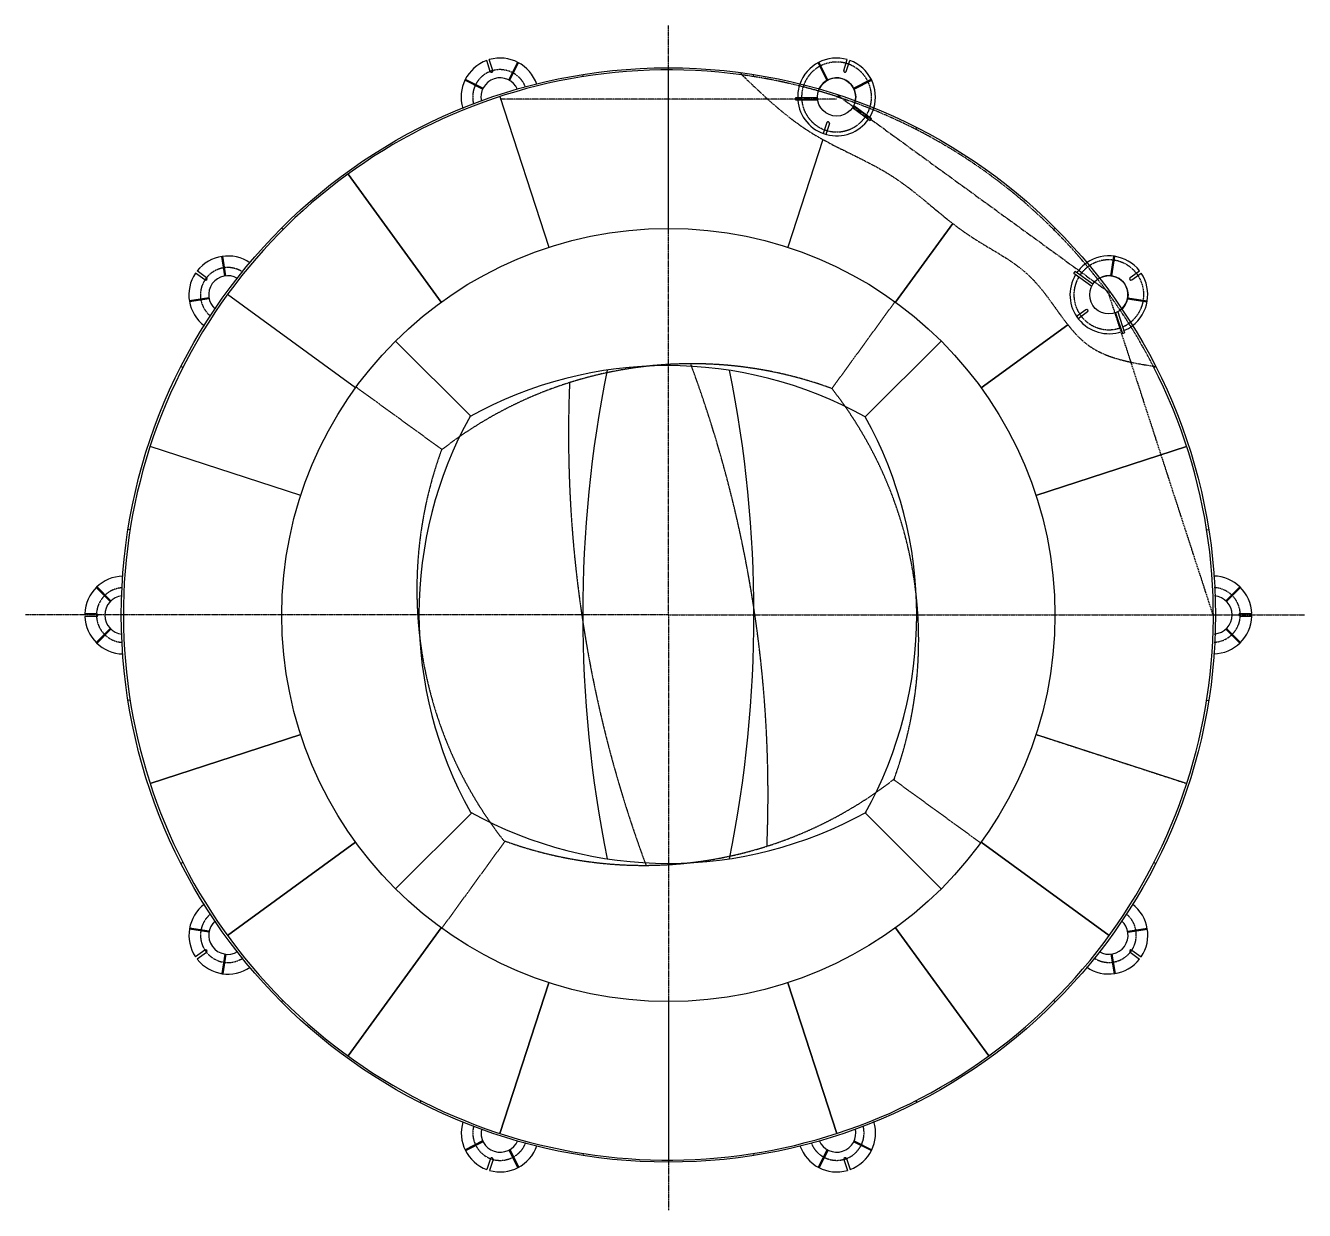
# Model space of a CAD drawing. Extents: x -26172 to 54233, y -464 to 48004.
# Drawn here: x -26172 to -5132, y -464 to 19024 of the extents above; entities that cross this region are included whole.
import ezdxf

# ---------------------------------------------------------------- set-up
doc = ezdxf.new("R2010")
doc.units = 0
doc.linetypes.add('CENTER2', pattern=[28.575, 19.05, -3.175, 3.175, -3.175])
doc.linetypes.add('DASHED2', pattern=[9.525, 6.35, -3.175])
for name, color, linetype in [('图层1', 7, 'CONTINUOUS'), ('图层3', 2, 'CENTER2'), ('图层4', 30, 'DASHED2')]:
    doc.layers.add(name, color=color, linetype=linetype)

msp = doc.modelspace()

# ---------------------------------------------------------------- linework, layer by layer
at = {"layer": '图层1'}
for p, q in [((-18526.647, 18269.547), (-18585.412, 18450.407)), ((-18483.85, 18283.453), (-18542.615, 18464.312)), ((-18223.358, 18129.727), (-18075.811, 18419.304)), ((-18209.102, 18122.463), (-18061.555, 18412.04)), ((-12986.786, 18123.143), (-13134.332, 18412.72)), ((-12972.529, 18130.407), (-13120.076, 18419.984)), ((-12712.038, 18284.133), (-12653.273, 18464.993)), ((-12669.24, 18270.227), (-12610.475, 18451.087)), ((-18654.296, 17977.81), (-18943.873, 18125.357)), ((-18647.032, 17992.067), (-18936.609, 18139.613)), ((-16999.449, 18184.444), (-17004.807, 18218.27)), ((-15596.896, 15688.567), (-15596.896, 18294.828)), ((-14194.344, 18184.444), (-14188.986, 18218.27)), ((-12548.855, 17992.747), (-12259.278, 18140.294)), ((-12541.592, 17978.491), (-12252.014, 18126.038)), ((-18367.466, 17856.012), (-17562.087, 15377.311)), ((-13144.209, 17835.701), (-13504.376, 17835.657)), ((-13139.853, 17795.702), (-13502.352, 17795.657)), ((-12627.479, 17784.092), (-12830.57, 17850.08)), ((-12566.684, 17676.129), (-12275.277, 17464.465)), ((-12546.697, 17711.05), (-12253.403, 17498.014)), ((-12989.805, 17429.253), (-13048.57, 17248.393)), ((-12947.007, 17415.347), (-13005.772, 17234.487)), ((-11526.53, 17317.619), (-11510.982, 17348.134)), ((-13055.716, 17150.023), (-13631.705, 15377.311)), ((-19334.912, 14474.012), (-20866.833, 16582.521)), ((-20866.833, 16582.521), (-19334.912, 14474.012)), ((-21936.641, 15668.819), (-21960.857, 15693.036)), ((-11858.881, 14474.012), (-10918.613, 15768.179)), ((-10918.613, 15768.179), (-11858.881, 14474.012)), ((-9257.152, 15668.819), (-9232.935, 15693.036)), ((-22894.641, 14905.156), (-22945.483, 15226.155)), ((-22878.838, 14907.659), (-22929.68, 15228.658)), ((-8316.249, 14909.441), (-8265.408, 15230.44)), ((-8316.249, 14909.441), (-8265.408, 15230.44)), ((-8300.446, 14906.938), (-8249.605, 15227.937)), ((-8300.446, 14906.938), (-8249.605, 15227.937)), ((-23222.192, 14840.004), (-23376.041, 14951.782)), ((-23195.742, 14876.41), (-23349.59, 14988.187)), ((-8925.843, 14947.542), (-8903.968, 14981.092)), ((-8632.548, 14734.506), (-8925.843, 14947.542)), ((-8612.562, 14769.427), (-8903.968, 14981.092)), ((-7999.346, 14878.192), (-7845.497, 14989.969)), ((-7999.346, 14878.192), (-7845.497, 14989.969)), ((-7972.895, 14841.786), (-7819.047, 14953.563)), ((-7972.895, 14841.786), (-7819.047, 14953.563)), ((-23156.486, 14544.758), (-23477.485, 14493.916)), ((-23153.984, 14528.955), (-23474.982, 14478.113)), ((-20741.833, 13067.091), (-22850.342, 14599.012)), ((-8041.104, 14530.736), (-7720.105, 14479.895)), ((-8041.104, 14530.736), (-7720.105, 14479.895)), ((-8038.601, 14546.539), (-7717.602, 14495.698)), ((-8038.601, 14546.539), (-7717.602, 14495.698)), ((-8726.55, 14349.847), (-8880.399, 14238.069)), ((-8700.1, 14313.441), (-8853.948, 14201.663)), ((-8202.432, 14317.373), (-8090.371, 13972.63)), ((-10451.96, 13067.091), (-9025.158, 14103.723)), ((-9025.158, 14103.723), (-10451.96, 13067.091)), ((-8239.127, 14300.869), (-8127.788, 13958.345)), ((-18849.368, 12598.582), (-20085.211, 13834.424)), ((-12356.574, 12586.433), (-11108.582, 13834.424)), ((-23585.44, 13399.442), (-23615.955, 13414.99)), ((-7608.353, 13399.442), (-7577.838, 13414.99)), ((-21645.132, 11294.266), (-24123.834, 12099.645)), ((-9548.661, 11294.266), (-7069.959, 12099.645)), ((-7069.959, 12099.645), (-9548.661, 11294.266)), ((-24452.265, 10731.628), (-24486.091, 10736.985)), ((-6741.527, 10731.628), (-6707.701, 10736.985)), ((-24778.434, 9550.713), (-25008.244, 9780.522)), ((-24767.121, 9562.026), (-24996.93, 9791.836)), ((-6426.672, 9564.229), (-6196.862, 9794.039)), ((-6415.358, 9552.915), (-6185.549, 9782.725)), ((-25005.133, 9350.474), (-25195.3, 9350.474)), ((-25005.133, 9305.474), (-25195.3, 9305.474)), ((-6188.66, 9352.676), (-5998.493, 9352.676)), ((-6188.66, 9307.676), (-5998.493, 9307.676)), ((-24778.434, 9105.235), (-25008.244, 8875.426)), ((-24767.121, 9093.922), (-24996.93, 8864.112)), ((-6426.672, 9096.124), (-6196.862, 8866.314)), ((-6415.358, 9107.438), (-6185.549, 8877.628)), ((-24452.265, 7926.523), (-24486.091, 7921.165)), ((-6741.527, 7926.523), (-6707.701, 7921.165)), ((-21645.132, 7363.884), (-24123.834, 6558.505)), ((-24123.834, 6558.505), (-21645.132, 7363.884)), ((-7069.959, 6558.505), (-9548.661, 7363.884)), ((-18832.334, 6076.603), (-20085.211, 4823.726)), ((-12361.459, 6076.603), (-11108.582, 4823.726)), ((-20741.833, 5591.06), (-22850.342, 4059.138)), ((-22850.342, 4059.138), (-20741.833, 5591.06)), ((-10451.96, 5591.06), (-8343.45, 4059.138)), ((-8343.45, 4059.138), (-10451.96, 5591.06)), ((-23585.44, 5258.709), (-23615.955, 5243.161)), ((-7608.353, 5258.709), (-7577.838, 5243.161)), ((-23155.192, 4111.611), (-23476.191, 4162.452)), ((-23152.689, 4127.414), (-23473.688, 4178.255)), ((-19334.912, 4184.139), (-20866.833, 2075.629)), ((-20866.833, 2075.629), (-19334.912, 4184.139)), ((-11858.881, 4184.139), (-10326.959, 2075.629)), ((-10326.959, 2075.629), (-11858.881, 4184.139)), ((-8039.809, 4129.196), (-7718.811, 4180.037)), ((-8037.306, 4113.393), (-7716.308, 4164.234)), ((-23220.898, 3816.365), (-23374.746, 3704.587)), ((-7971.601, 3818.146), (-7817.752, 3706.369)), ((-23194.447, 3779.959), (-23348.296, 3668.181)), ((-22893.347, 3751.212), (-22944.188, 3430.214)), ((-22877.544, 3748.709), (-22928.385, 3427.711)), ((-8314.954, 3750.491), (-8264.113, 3429.493)), ((-8299.151, 3752.994), (-8248.31, 3431.995)), ((-7998.051, 3781.741), (-7844.203, 3669.963)), ((-17562.087, 3280.839), (-18367.466, 802.138)), ((-18367.466, 802.138), (-17562.087, 3280.839)), ((-13631.705, 3280.839), (-12826.327, 802.138)), ((-12826.327, 802.138), (-13631.705, 3280.839)), ((-21936.641, 2989.331), (-21960.857, 2965.114)), ((-15596.896, 2969.584), (-15596.896, 363.323)), ((-9257.152, 2989.331), (-9232.935, 2965.114)), ((-19667.263, 1340.531), (-19682.811, 1310.017)), ((-11526.53, 1340.531), (-11510.982, 1310.017)), ((-18652.201, 679.66), (-18941.778, 532.113)), ((-18644.937, 665.403), (-18934.514, 517.856)), ((-12546.761, 666.084), (-12257.184, 518.537)), ((-12539.497, 680.34), (-12249.92, 532.793)), ((-18221.263, 527.743), (-18073.716, 238.166)), ((-18207.007, 535.007), (-18059.46, 245.43)), ((-16999.449, 473.706), (-17004.807, 439.88)), ((-14194.344, 473.706), (-14188.986, 439.88)), ((-12984.691, 535.688), (-13132.238, 246.111)), ((-12970.435, 528.424), (-13117.982, 238.847)), ((-18524.553, 387.923), (-18583.318, 207.063)), ((-18481.755, 374.017), (-18540.52, 193.158)), ((-12709.943, 374.698), (-12651.178, 193.838)), ((-12667.145, 388.604), (-12608.38, 207.744))]:
    msp.add_line(p, q, dxfattribs=at)
for centre, radius in [((-15596.896, 9329.075), 9000), ((-12829.522, 17849.74), 315), ((-15596.896, 9329.075), 6359.492), ((-8349.723, 14595.816), 315)]:
    msp.add_circle(centre, radius, dxfattribs=at)
for centre, radius, start, end in [((-18366.365, 17849.06), 640, 110.0147199, 196.9730391), ((-18366.365, 17849.06), 640, 19.0269609, 105.9852801), ((-12829.522, 17849.74), 640, 74.0147199, 160.9730391), ((-12829.522, 17849.74), 640, 343.0269609, 69.9852801), ((-15596.896, 9329.075), 8965.752, 82.2378532, 27.1601803), ((-18366.365, 17849.06), 315, 23.2420655, 192.7579345), ((-18505.423, 18277.035), 22.507, 199.432992, 16.567008), ((-12829.522, 17849.74), 315, 347.2420655, 156.7579345), ((-12690.465, 18277.716), 22.507, 163.432992, 340.567008), ((-12829.522, 17849.74), 640, 160.3564218, 181.260488), ((-12829.522, 17849.74), 675, 181.195485, 184.5956086), ((-12829.522, 17849.74), 640, 184.8471288, 325.260488), ((-12829.522, 17849.74), 640, 328.8471288, 343.657664), ((-12829.522, 17849.74), 675, 325.195485, 328.5956086), ((-12968.58, 17421.765), 22.507, 343.432992, 160.567008), ((-22845.365, 14594.035), 640, 55.0269609, 141.9852801), ((-8349.723, 14595.816), 640, 38.0147199, 124.9730391), ((-8349.723, 14595.816), 640, 38.0147199, 124.9730391), ((-22845.365, 14594.035), 640, 146.0147199, 232.9730391), ((-8349.723, 14595.816), 640, 124.3564218, 145.260488), ((-8349.723, 14595.816), 640, 307.0269609, 33.9852801), ((-8349.723, 14595.816), 640, 307.0269609, 33.9852801), ((-23209.422, 14858.538), 22.507, 235.432992, 52.567008), ((-22845.365, 14594.035), 315, 59.2420655, 228.7579345), ((-8349.723, 14595.816), 640, 148.8471288, 289.260488), ((-8349.723, 14595.816), 315, 311.2420655, 120.7579345), ((-8349.723, 14595.816), 315, 311.2420655, 120.7579345), ((-7985.665, 14860.32), 22.507, 127.432992, 304.567008), ((-7985.665, 14860.32), 22.507, 127.432992, 304.567008), ((-8713.78, 14331.313), 22.507, 307.432992, 124.567008), ((-8349.723, 14595.816), 675, 289.195485, 292.5956086), ((-8349.723, 14595.816), 640, 292.8471288, 307.657664), ((-15613.931, 6735.292), 6696.732, 60.8951074, 119.1048926), ((3357.67, 9338.877), 20362.479, 168.6150962, 191.3849038), ((-34551.463, 9338.877), 20362.479, 348.6150962, 11.3849038), ((-13003.114, 9346.11), 6696.732, 150.8951074, 209.1048926), ((-18207.714, 9329.075), 6696.732, 330.8951074, 29.1048926), ((-24555.696, 9327.974), 640, 91.0269609, 177.9852801), ((-6638.097, 9330.176), 640, 2.0147199, 88.9730391), ((-24555.696, 9327.974), 315, 95.2420655, 264.7579345), ((-6638.097, 9330.176), 315, 275.2420655, 84.7579345), ((-24555.696, 9327.974), 640, 182.0147199, 268.9730391), ((-25005.696, 9327.974), 22.507, 271.432992, 88.567008), ((-6638.097, 9330.176), 640, 271.0269609, 357.9852801), ((-6188.097, 9330.176), 22.507, 91.432992, 268.567008), ((-15596.896, 11939.893), 6696.732, 240.8951074, 299.1048926), ((-22844.07, 4062.334), 640, 127.0269609, 213.9852801), ((-8348.428, 4064.116), 640, 326.0147199, 52.9730391), ((-22844.07, 4062.334), 315, 131.2420655, 300.7579345), ((-8348.428, 4064.116), 315, 239.2420655, 48.7579345), ((-23208.128, 3797.831), 22.507, 307.432992, 124.567008), ((-7984.37, 3799.613), 22.507, 55.432992, 232.567008), ((-22844.07, 4062.334), 640, 218.0147199, 304.9730391), ((-8348.428, 4064.116), 640, 235.0269609, 321.9852801), ((-18364.27, 808.41), 640, 163.0269609, 249.9852801), ((-18364.27, 808.41), 315, 167.2420655, 336.7579345), ((-12827.428, 809.091), 315, 203.2420655, 12.7579345), ((-12827.428, 809.091), 640, 290.0147199, 16.9730391), ((-18364.27, 808.41), 640, 254.0147199, 340.9730391), ((-12827.428, 809.091), 640, 199.0269609, 285.9852801), ((-18503.328, 380.435), 22.507, 343.432992, 160.567008), ((-12688.37, 381.116), 22.507, 19.432992, 196.567008)]:
    msp.add_arc(centre, radius, start, end, dxfattribs=at)
at = {"layer": '图层3'}
for p, q in [((-15596.896, 9329.075), (-15596.896, 19023.744)), ((-12829.518, 17815.74), (-18366.361, 17815.06)), ((-12809.541, 17877.249), (-8329.741, 14623.325)), ((-8349.723, 14595.816), (-6638.097, 9330.176)), ((-8349.723, 14595.816), (-6638.097, 9330.176)), ((-15596.896, 9329.075), (-26172.255, 9329.075)), ((-15596.896, 9329.075), (-5132.339, 9329.075)), ((-15596.896, 9329.075), (-15596.896, -464.356)), ((-15596.896, 9329.075), (-15596.896, 9329.075)), ((-15596.896, 9329.075), (-15596.896, 9329.075)), ((-15596.896, 9329.075), (-15596.896, 9329.075)), ((-9548.661, 7363.884), (-7069.959, 6558.505))]:
    msp.add_line(p, q, dxfattribs=at)
for centre, radius, start, end in [((-12829.522, 17849.74), 575, 329.395805, 181.4022084), ((-18366.365, 17849.06), 450, 20.932297, 195.067703), ((-15596.896, 9329.075), 8965.752, 27.1601803, 82.2378532), ((-12829.522, 17849.74), 575, 185.395805, 325.4022084), ((-8349.723, 14595.816), 575, 293.395805, 145.4022084), ((-22845.365, 14594.035), 450, 56.932297, 231.067703), ((-8349.723, 14595.816), 575, 149.395805, 289.4022084), ((-24555.696, 9327.974), 450, 92.932297, 267.067703), ((-6638.097, 9330.176), 450, 272.932297, 87.067703), ((-22844.07, 4062.334), 450, 128.932297, 303.067703), ((-8348.428, 4064.116), 450, 236.932297, 51.067703), ((-18364.27, 808.41), 450, 164.932297, 339.067703), ((-12827.428, 809.091), 450, 200.932297, 15.067703)]:
    msp.add_arc(centre, radius, start, end, dxfattribs=at)
msp.add_spline([(-14427.422, 18252.77), (-13262.003, 17271.05), (-11905.895, 16540.393), (-10667.709, 15585.824), (-9629.992, 14878.736), (-8663.028, 13747.395), (-7577.838, 13414.99)], degree=3, dxfattribs=at)
at = {"layer": '图层4'}
for p, q in [((-12906.03, 13053.227), (-11868.633, 14481.083)), ((-19320.789, 12049.53), (-20734.744, 13076.829)), ((-11892.494, 6622.781), (-10459.049, 5581.322)), ((-18283.702, 5610.513), (-19325.16, 4177.068))]:
    msp.add_line(p, q, dxfattribs=at)
for centre, radius, start, end in [((-34319.634, 6373.609), 20362.479, 357.6150962, 20.3849038), ((-15207.964, 6764.561), 6696.732, 69.8951074, 128.1048926), ((3122.774, 12303.904), 20362.479, 177.6150962, 200.3849038), ((-18175.57, 8920.653), 6696.732, 339.8951074, 38.1048926), ((-13037.712, 9751.657), 6696.732, 159.8951074, 218.1048926), ((-16005.318, 11907.749), 6696.732, 249.8951074, 308.1048926)]:
    msp.add_arc(centre, radius, start, end, dxfattribs=at)

doc.saveas('drawing.dxf')
